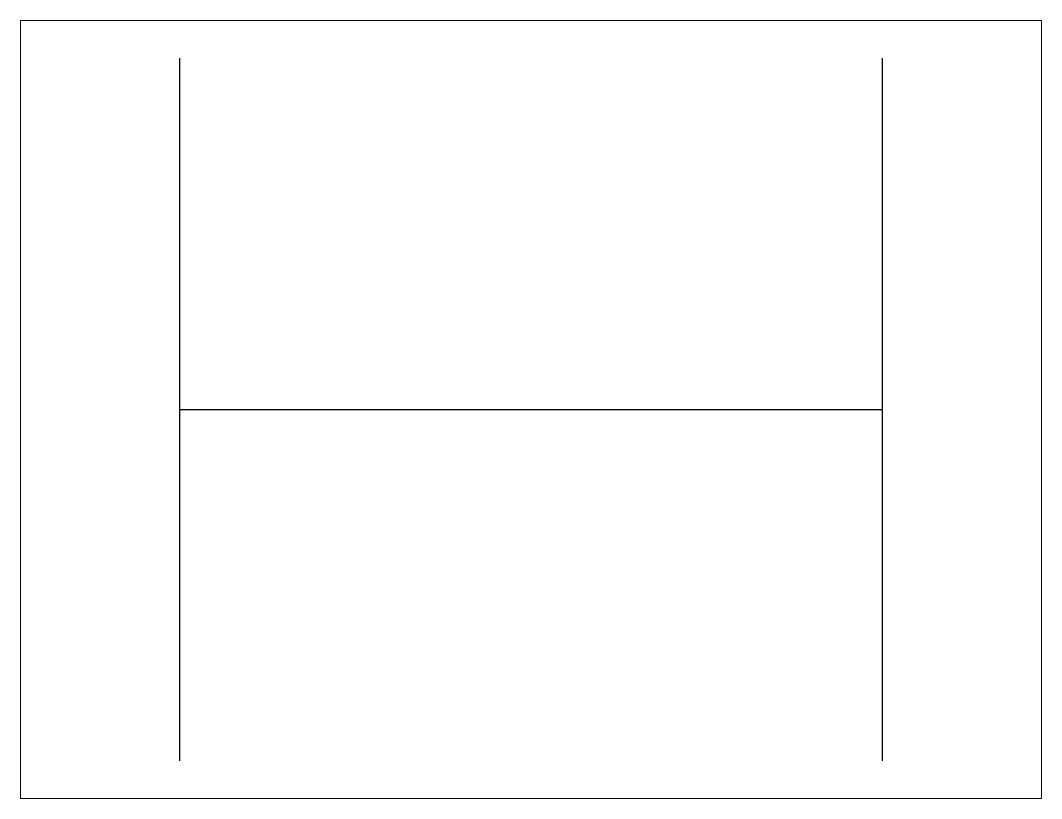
# Paper-space layout 'Layout1' of a CAD drawing. Header units: millimetres. Extents: x 1.05 to 9.45, y 0.8 to 7.2.
# The model-space entities are those that its viewports show. They can reach past a viewport. Long polylines and large blocks are cut down to what shows.
import ezdxf

# ---------------------------------------------------------------- set-up
doc = ezdxf.new("R2010")
doc.units = ezdxf.units.MM
doc.header["$MEASUREMENT"] = 0

# ---------------------------------------------------------------- blocks, each defined once
blk = doc.blocks.new('M_ELEC_FL_600x600_P')
at = {"color": 0, "linetype": 'ByBlock', "lineweight": -2}
for p, q in [((25, 575), (25, 25)), ((575, 25), (575, 575)), ((25, 300), (575, 300))]:
    blk.add_line(p, q, dxfattribs=at)
at = {"layer": 'DefPoints', "color": 0, "linetype": 'ByBlock', "lineweight": -2}
for p in [(0, 600), (600, 600), (600, 0)]:
    blk.add_point(p, dxfattribs=at)

msp = doc.modelspace()

# ---------------------------------------------------------------- block references
at = {"color": 0, "linetype": 'ByBlock', "lineweight": -2}
msp.add_blockref('M_ELEC_FL_600x600_P', (0, 0), dxfattribs=at)

psp = doc.layouts.get("Layout1")

# ---------------------------------------------------------------- viewports
at = {"layer": '0', "color": 0, "linetype": 'ByBlock', "lineweight": -2}
psp.add_viewport(center=(5.25, 4), size=(8.4, 6.4), view_center_point=(300, 300), view_height=608.801956, dxfattribs=at)

doc.saveas('drawing.dxf')
